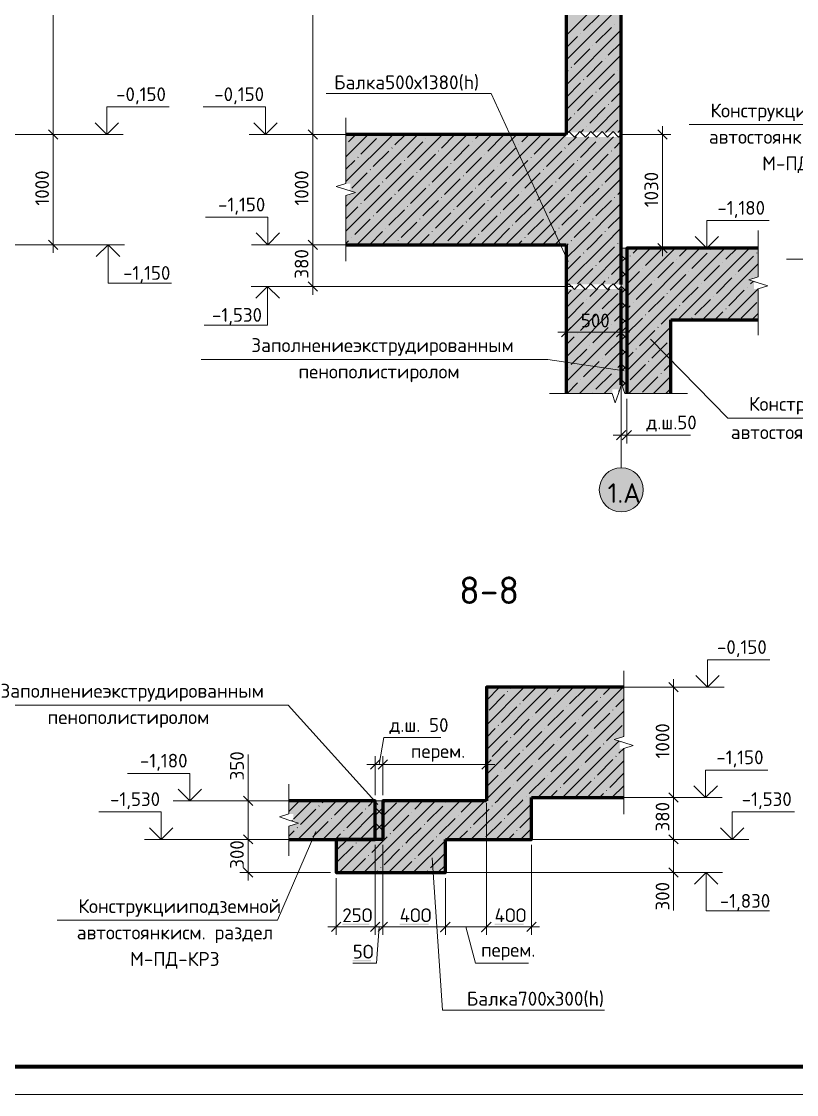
# Model space of a CAD drawing. Header units: millimetres. Extents: x -7003 to 53088, y -45042 to 39047.
# Drawn here: x 9899 to 23970, y -45042 to -25568 of the extents above; entities that cross this region are included whole.
import ezdxf

# ---------------------------------------------------------------- set-up
doc = ezdxf.new("R2010")
doc.units = ezdxf.units.MM
doc.styles.add('PDF ISOCPEUR', font='isocpeur.ttf')

msp = doc.modelspace()

# ---------------------------------------------------------------- hatches: boundary and pattern name
at = {"true_color": 0xffffff, "transparency": 33554559}
for points in [[(15803, -28720), (15786, -28724), (15786, -29622), (20785, -29622), (20785, -27662), (19786, -27662), (19786, -27620), (15786, -27620), (15786, -28509), (15867, -28509), (15867, -28619), (15803, -28619), (15867, -28640), (15884, -28644), (15960, -28669), (15884, -28695), (15867, -28699)], [(20849, -32301), (20849, -32318), (20887, -32318), (20887, -29681), (20785, -29681), (20785, -32157), (20794, -32149), (20798, -32149), (20798, -32161), (20802, -32161), (20802, -32174), (20806, -32174), (20806, -32187), (20811, -32187), (20811, -32200), (20815, -32200), (20815, -32212), (20819, -32212), (20819, -32225), (20823, -32225), (20823, -32238), (20827, -32238), (20827, -32250), (20832, -32250), (20832, -32263), (20836, -32263), (20836, -32276), (20840, -32276), (20840, -32288), (20844, -32288), (20844, -32301)], [(23274, -30422), (23198, -30422), (23198, -30312), (23274, -30308), (23198, -30282), (23181, -30278), (23117, -30257), (23100, -30252), (23117, -30248), (23181, -30227), (23198, -30223), (23261, -30202), (23274, -30202), (23274, -29681), (20887, -29681), (20887, -30981), (23274, -30981)], [(20624, -32318), (20624, -32242), (20739, -32242), (20739, -32314), (20747, -32288), (20751, -32271), (20760, -32246), (20764, -32229), (20772, -32204), (20777, -32187), (20781, -32174), (20785, -30422), (19786, -30422), (19786, -32318)], [(20891, -33681), (20815, -33668), (20760, -33668), (20684, -33681), (20675, -33685), (20662, -33689), (20654, -33694), (20641, -33698), (20633, -33702), (20620, -33706), (20612, -33711), (20586, -33719), (20574, -33732), (20565, -33736), (20552, -33749), (20544, -33753), (20531, -33766), (20523, -33770), (20514, -33778), (20506, -33783), (20502, -33791), (20493, -33800), (20489, -33808), (20480, -33816), (20476, -33825), (20468, -33833), (20463, -33842), (20455, -33850), (20451, -33859), (20442, -33867), (20438, -33880), (20421, -33914), (20417, -33926), (20400, -33960), (20396, -33998), (20387, -34066), (20392, -34070), (20392, -34104), (20396, -34104), (20396, -34138), (20400, -34138), (20400, -34172), (20404, -34172), (20404, -34180), (20408, -34180), (20408, -34189), (20413, -34189), (20413, -34197), (20417, -34197), (20417, -34210), (20421, -34210), (20421, -34219), (20425, -34219), (20425, -34227), (20430, -34227), (20430, -34240), (20434, -34240), (20434, -34248), (20438, -34248), (20438, -34257), (20442, -34257), (20442, -34269), (20447, -34269), (20455, -34278), (20455, -34286), (20459, -34286), (20468, -34295), (20468, -34303), (20472, -34303), (20480, -34312), (20480, -34320), (20485, -34320), (20493, -34329), (20493, -34337), (20497, -34337), (20506, -34346), (20506, -34354), (20514, -34354), (20523, -34362), (20531, -34367), (20544, -34379), (20552, -34384), (20565, -34396), (20574, -34401), (20586, -34413), (20612, -34422), (20620, -34426), (20633, -34430), (20641, -34434), (20654, -34439), (20662, -34443), (20675, -34447), (20684, -34451), (20751, -34460), (20823, -34464), (20823, -34460), (20891, -34451), (20916, -34443), (20925, -34439), (20938, -34434), (20946, -34430), (20959, -34426), (20967, -34422), (20980, -34417), (20997, -34409), (21005, -34401), (21014, -34396), (21026, -34384), (21035, -34379), (21048, -34367), (21056, -34362), (21077, -34341), (21081, -34333), (21090, -34324), (21094, -34316), (21103, -34307), (21107, -34299), (21115, -34291), (21120, -34282), (21128, -34274), (21145, -34240), (21149, -34227), (21158, -34210), (21162, -34197), (21170, -34180), (21175, -34168), (21183, -34100), (21187, -34032), (21183, -34032), (21183, -33998), (21179, -33998), (21179, -33965), (21175, -33965), (21175, -33952), (21170, -33952), (21170, -33943), (21166, -33943), (21166, -33935), (21162, -33935), (21162, -33926), (21158, -33926), (21158, -33918), (21153, -33918), (21153, -33905), (21149, -33905), (21149, -33897), (21145, -33897), (21145, -33888), (21141, -33888), (21141, -33880), (21136, -33880), (21136, -33871), (21132, -33871), (21132, -33863), (21124, -33855), (21120, -33855), (21120, -33846), (21111, -33838), (21107, -33838), (21107, -33829), (21098, -33821), (21094, -33821), (21094, -33812), (21086, -33804), (21081, -33804), (21081, -33795), (21056, -33770), (21048, -33766), (21035, -33753), (21026, -33749), (21014, -33736), (21005, -33732), (20997, -33723), (20980, -33715), (20967, -33711), (20959, -33706), (20946, -33702), (20938, -33698), (20925, -33694), (20916, -33689)], [(20832, -38765), (20756, -38765), (20756, -38654), (20832, -38650), (20756, -38625), (20739, -38621), (20675, -38599), (20658, -38595), (20675, -38591), (20739, -38570), (20756, -38566), (20819, -38544), (20832, -38544), (20832, -37651), (18339, -37651), (18339, -39653), (20832, -39653)], [(14770, -40166), (14754, -40170), (14754, -40411), (16320, -40411), (16320, -39713), (14754, -39713), (14754, -39950), (14834, -39950), (14834, -40064), (14770, -40064), (14834, -40085), (14851, -40089), (14927, -40115), (14851, -40140), (14834, -40144)]]:
    msp.add_hatch(color=7, dxfattribs=at).paths.add_polyline_path(points)

# ---------------------------------------------------------------- linework, layer by layer
at = {"color": 7, "lineweight": 80}
msp.add_lwpolyline([(51890, 38550), (51890, -44539), (-5002, -44539), (-5002, 38550)], close=True, dxfattribs=at)
at = {"color": 7, "lineweight": 18}
for points in [[(10623, -13219), (10475, -13219), (10475, -27618)], [(15334, -13219), (15186, -13219), (15186, -27618)], [(10475, -27619), (10039, -27619)], [(10623, -27619), (10475, -27619), (10475, -29769)], [(15334, -27619), (15186, -27619), (15186, -29621)], [(15186, -27619), (15186, -27619)], [(20791, -27619), (21536, -27619), (21688, -27619)], [(21536, -27471), (21536, -29829)], [(10039, -29621), (10475, -29621), (10623, -29621)], [(15334, -29621), (15186, -29621), (15186, -30531)], [(15186, -29621), (15186, -29621)], [(20786, -29680), (20786, -32161)], [(20850, -32318), (20888, -32318), (20888, -29681), (20786, -29681)], [(21557, -29680), (21536, -29680), (21387, -29680)], [(19690, -30379), (15186, -30379), (15034, -30379)], [(19787, -30480), (19787, -31204), (19787, -31352)], [(20786, -30480), (20786, -31204), (20786, -31352)], [(19639, -31204), (20939, -31204)], [(20888, -32419), (20888, -33075), (20888, -33228)], [(20638, -33075), (21036, -33075)], [(20786, -33054), (20786, -33075), (20786, -33228)], [(21146, -33075), (20837, -33075)], [(22043, -33075), (21146, -33075)], [(21891, -39653), (21739, -39653), (21739, -37503)], [(18344, -37651), (18340, -37651)], [(21595, -37651), (21739, -37651), (21891, -37651)], [(16477, -38565), (16393, -39052)], [(17510, -38565), (16477, -38565)], [(14014, -38870), (14014, -39441)], [(16321, -39611), (16321, -39052), (16321, -38904)], [(16460, -38904), (16460, -39052), (18492, -39052)], [(16172, -39052), (16460, -39052)], [(16460, -39052), (16460, -39611)], [(18340, -39035), (18340, -39052), (18340, -39204)], [(14014, -39442), (14014, -40064)], [(13866, -40411), (14014, -40411), (14014, -39564)], [(14433, -39712), (14014, -39712), (13866, -39712)], [(19161, -39653), (19157, -39653)], [(21739, -39653), (20863, -39653)], [(21891, -40411), (21739, -40411), (21739, -39653)], [(14014, -41160), (14014, -40411)], [(14014, -40411), (15512, -40411)], [(17595, -40411), (17603, -40411)], [(21739, -40411), (18844, -40411)], [(19161, -40411), (19157, -40411)], [(21739, -41160), (21739, -40411)], [(16321, -41998), (16321, -40512)], [(16460, -41998), (16460, -40512)], [(19157, -40512), (19157, -41998), (19157, -42146)], [(21739, -41135), (21739, -40711)], [(15512, -41012), (14014, -41012), (13866, -41012)], [(17603, -41012), (17595, -41012)], [(17955, -41012), (21739, -41012), (21891, -41012)], [(15614, -41114), (15614, -41998), (15614, -42146)], [(21739, -41702), (21739, -41135)], [(16321, -42146), (16321, -41998), (15461, -41998)], [(16460, -42146), (16460, -41998), (16321, -41998)], [(16346, -42658), (16393, -41998)], [(17743, -41998), (16460, -41998)], [(17442, -41998), (18492, -41998)], [(18141, -42658), (17967, -41998)], [(19305, -41998), (18192, -41998)], [(15914, -42658), (16346, -42658)], [(19106, -42658), (18141, -42658)]]:
    msp.add_lwpolyline(points, dxfattribs=at)
at = {"color": 7, "lineweight": 60}
for points in [[(19787, -13219), (19787, -27618)], [(20786, -27619), (20786, -13219)], [(19787, -27619), (15787, -27619)], [(20786, -29621), (20786, -27619)], [(15787, -29621), (19787, -29621)], [(19787, -29621), (19787, -30379)], [(20786, -30341), (20786, -29621)], [(19787, -30379), (19787, -32317)], [(20786, -32161), (20786, -30421)], [(20833, -37651), (18340, -37651), (18340, -39653)], [(18340, -39712), (16460, -39712), (16460, -40411)], [(17595, -40411), (19157, -40411), (19157, -39712)], [(18340, -39653), (18340, -39712)], [(19157, -39653), (20833, -39653)], [(19157, -39712), (19157, -39653)], [(16460, -40411), (15614, -40411), (15614, -41012), (17595, -41012), (17595, -40411)]]:
    msp.add_lwpolyline(points, dxfattribs=at)
at = {"color": 7, "lineweight": 9}
for points in [[(19787, -25824), (20786, -24825)], [(19787, -26273), (20786, -25274)], [(20105, -25731), (20384, -25452)], [(20329, -25955), (20608, -25676)], [(20668, -25617), (20668, -25617)], [(20786, -25638), (20786, -25587)], [(19787, -26722), (20786, -25723)], [(19787, -26049), (19995, -25841)], [(20050, -25786), (20050, -25786)], [(20786, -27890), (20786, -25888)], [(19935, -26349), (20219, -26066)], [(20274, -26011), (20274, -26011)], [(20553, -26180), (20786, -25947)], [(19787, -27170), (20786, -26171)], [(20498, -26235), (20498, -26235)], [(19787, -26497), (19825, -26459)], [(19880, -26404), (19885, -26400)], [(20160, -26573), (20443, -26290)], [(20723, -26459), (20723, -26459)], [(20778, -26404), (20786, -26396)], [(19825, -27581), (20786, -26620)], [(20105, -26629), (20109, -26624)], [(20384, -26798), (20668, -26518)], [(19787, -26946), (20050, -26684)], [(20329, -26853), (20333, -26853)], [(20609, -27022), (20786, -26844)], [(15432, -26878), (18128, -26878)], [(18429, -26878), (18128, -26878)], [(19821, -29926), (18429, -26878)], [(19995, -27192), (20274, -26908)], [(11449, -27120), (12579, -27120)], [(11660, -27407), (11449, -27619), (11449, -27120)], [(14327, -27120), (13197, -27120)], [(14115, -27407), (14327, -27619), (14327, -27120)], [(19935, -27247), (19940, -27242)], [(20219, -27416), (20498, -27132)], [(20278, -27581), (20786, -27069)], [(20553, -27077), (20558, -27077)], [(11449, -27619), (11237, -27407)], [(14327, -27619), (14543, -27407)], [(15787, -27619), (15787, -27318)], [(19787, -27395), (19880, -27302)], [(20503, -27581), (20723, -27357)], [(20778, -27302), (20782, -27302)], [(22022, -27441), (26022, -27441)], [(9451, -27619), (11448, -27619)], [(11148, -27619), (11745, -27619)], [(14627, -27619), (14031, -27619)], [(16926, -27619), (14327, -27619)], [(15614, -28563), (15787, -28508), (15787, -27619)], [(15787, -28025), (16194, -27619)], [(15787, -28474), (16646, -27619)], [(15787, -28927), (17095, -27619)], [(15787, -29376), (17544, -27619)], [(15838, -27750), (15969, -27619)], [(15990, -29621), (17992, -27619)], [(16401, -27640), (16405, -27636)], [(16439, -29621), (18441, -27619)], [(16680, -27805), (16871, -27619)], [(16888, -29621), (18890, -27619)], [(16926, -27619), (16926, -27619)], [(17298, -27640), (17320, -27619)], [(17341, -29621), (19339, -27619)], [(17523, -27865), (17768, -27619)], [(17789, -29621), (19787, -27619)], [(18141, -27695), (18217, -27619)], [(18365, -27920), (18644, -27640)], [(18983, -27750), (19114, -27619)], [(19542, -27640), (19546, -27636)], [(19787, -27619), (19838, -27568)], [(20037, -27568), (19986, -27619), (19940, -27670), (19838, -27568)], [(20236, -27568), (20189, -27619), (20139, -27670), (20037, -27568)], [(20054, -27581), (20105, -27526)], [(20160, -27471), (20164, -27467)], [(20439, -27568), (20388, -27619), (20338, -27670), (20236, -27568)], [(20638, -27568), (20587, -27619), (20537, -27670), (20439, -27568)], [(20786, -27619), (20740, -27670), (20638, -27568)], [(20727, -27581), (20786, -27517)], [(16062, -27975), (16346, -27695)], [(16905, -28034), (17188, -27750)], [(17243, -27695), (17243, -27691)], [(17747, -28089), (18026, -27805)], [(18086, -27750), (18086, -27750)], [(18238, -29621), (20198, -27661)], [(18687, -29621), (20647, -27661)], [(18928, -27805), (18928, -27805)], [(19207, -27975), (19487, -27695)], [(19825, -27805), (19974, -27661)], [(20050, -28034), (20329, -27750)], [(20384, -27695), (20388, -27691)], [(20668, -27865), (20786, -27742)], [(16007, -28034), (16012, -28030)], [(16287, -28199), (16570, -27920)], [(16625, -27865), (16630, -27860)], [(17129, -28258), (17413, -27975)], [(17468, -27920), (17468, -27915)], [(17971, -28313), (18251, -28034)], [(18310, -27975), (18310, -27975)], [(18589, -28144), (18869, -27865)], [(19135, -29621), (20786, -27966)], [(19152, -28034), (19152, -28030)], [(19432, -28199), (19711, -27920)], [(19766, -27865), (19770, -27860)], [(20274, -28258), (20553, -27975)], [(20609, -27920), (20613, -27915)], [(15787, -28250), (15952, -28089)], [(16511, -28423), (16795, -28144)], [(16850, -28089), (16854, -28085)], [(17353, -28483), (17637, -28199)], [(17692, -28144), (17692, -28140)], [(18534, -28199), (18534, -28199)], [(18814, -28368), (19093, -28089)], [(19656, -28423), (19935, -28144)], [(19995, -28089), (19995, -28085)], [(20498, -28483), (20778, -28199)], [(20786, -28190), (20786, -28140)], [(15897, -28593), (16177, -28313)], [(16232, -28258), (16236, -28254)], [(16740, -28648), (17019, -28368)], [(17074, -28313), (17078, -28309)], [(17578, -28707), (17861, -28423)], [(17916, -28368), (17921, -28368)], [(18196, -28538), (18479, -28258)], [(18759, -28423), (18759, -28423)], [(19038, -28593), (19317, -28313)], [(19377, -28258), (19377, -28254)], [(19584, -29621), (20786, -28415)], [(19880, -28648), (20160, -28368)], [(20219, -28313), (20219, -28309)], [(15614, -28563), (15787, -28618)], [(15961, -28673), (15787, -28618)], [(16122, -28817), (16401, -28538)], [(16456, -28483), (16460, -28478)], [(16964, -28872), (17243, -28593)], [(17298, -28538), (17303, -28533)], [(18141, -28593), (18145, -28593)], [(18420, -28762), (18704, -28483)], [(19262, -28817), (19542, -28538)], [(19601, -28483), (19601, -28478)], [(20105, -28872), (20384, -28593)], [(20443, -28538), (20443, -28533)], [(20786, -30442), (20786, -28440)], [(15787, -28728), (15961, -28673)], [(15787, -29917), (15787, -29621), (15787, -28728)], [(16346, -29041), (16625, -28762)], [(16680, -28707), (16685, -28703)], [(17188, -29096), (17468, -28817)], [(17523, -28762), (17527, -28758)], [(17802, -28931), (18086, -28648)], [(18365, -28817), (18369, -28817)], [(18644, -28986), (18928, -28707)], [(18983, -28648), (18983, -28648)], [(19487, -29041), (19766, -28762)], [(19825, -28707), (19825, -28703)], [(20329, -29096), (20608, -28817)], [(20668, -28762), (20668, -28758)], [(20723, -28707), (20786, -28639)], [(15787, -29151), (16007, -28931)], [(16062, -28872), (16067, -28872)], [(16570, -29266), (16850, -28986)], [(16905, -28931), (16909, -28927)], [(17747, -28986), (17751, -28982)], [(18026, -29156), (18310, -28872)], [(18869, -29211), (19152, -28931)], [(19207, -28872), (19207, -28872)], [(19711, -29266), (19995, -28986)], [(20033, -29621), (20786, -28864)], [(20050, -28931), (20050, -28927)], [(14373, -29117), (13243, -29117)], [(14162, -29405), (14373, -29621), (14373, -29117)], [(15952, -29435), (16232, -29156)], [(16287, -29096), (16291, -29096)], [(17129, -29156), (17133, -29151)], [(17413, -29321), (17692, -29041)], [(17971, -29211), (17976, -29206)], [(18251, -29380), (18534, -29096)], [(18589, -29041), (18594, -29041)], [(19093, -29435), (19377, -29156)], [(19432, -29096), (19432, -29096)], [(20274, -29156), (20274, -29151)], [(20553, -29321), (20786, -29088)], [(22344, -29181), (23470, -29181)], [(22556, -29469), (22344, -29680), (22344, -29181)], [(16215, -29621), (16456, -29380)], [(16511, -29321), (16515, -29321)], [(16795, -29490), (17074, -29211)], [(17353, -29380), (17358, -29376)], [(17637, -29549), (17916, -29266)], [(18479, -29604), (18759, -29321)], [(18814, -29266), (18818, -29266)], [(19360, -29621), (19601, -29380)], [(19656, -29321), (19660, -29321)], [(19935, -29490), (20219, -29211)], [(20482, -29621), (20786, -29312)], [(20498, -29380), (20498, -29376)], [(14373, -29621), (14585, -29405)], [(15787, -29600), (15838, -29549)], [(15897, -29490), (15897, -29490)], [(16740, -29549), (16740, -29545)], [(17112, -29621), (17298, -29435)], [(18014, -29621), (18141, -29490)], [(18196, -29435), (18200, -29431)], [(18911, -29621), (18983, -29549)], [(19038, -29490), (19042, -29490)], [(19880, -29549), (19885, -29545)], [(20257, -29621), (20443, -29435)], [(20778, -29549), (20786, -29537)], [(22344, -29680), (22128, -29469)], [(9057, -29621), (11474, -29621)], [(11173, -29621), (11770, -29621)], [(11474, -29621), (11258, -29833)], [(11686, -29833), (11474, -29621), (11474, -30320)], [(14674, -29621), (14073, -29621)], [(17430, -29621), (14374, -29621)], [(16663, -29621), (16680, -29604)], [(17430, -29621), (17430, -29621)], [(17578, -29604), (17582, -29600)], [(19787, -29862), (20033, -29621)], [(19787, -30311), (20481, -29621)], [(19787, -29638), (19808, -29621)], [(19808, -29621), (19825, -29604)], [(20105, -29774), (20109, -29769)], [(20160, -29714), (20257, -29621)], [(20211, -30341), (20786, -29761)], [(20384, -29939), (20668, -29659)], [(20723, -29604), (20723, -29600)], [(21739, -29680), (22107, -29680)], [(22043, -29680), (22640, -29680)], [(22107, -29680), (22344, -29680)], [(19787, -30087), (20050, -29829)], [(20609, -30163), (20786, -29985)], [(20888, -29905), (20786, -29807)], [(20786, -29939), (20888, -29837)], [(24918, -29879), (23787, -29879)], [(19995, -30332), (20274, -30053)], [(20329, -29998), (20333, -29994)], [(20888, -30188), (20786, -30087)], [(20786, -30222), (20888, -30121)], [(11474, -30320), (12621, -30320)], [(19787, -30379), (19838, -30328)], [(20037, -30328), (19986, -30379), (19940, -30430), (19838, -30328)], [(20236, -30328), (20189, -30379), (20139, -30430), (20037, -30328)], [(20439, -30328), (20388, -30379), (20338, -30430), (20236, -30328)], [(20435, -30341), (20498, -30277)], [(20638, -30328), (20587, -30379), (20537, -30430), (20439, -30328)], [(20553, -30222), (20558, -30218)], [(20786, -30379), (20740, -30430), (20638, -30328)], [(20659, -30341), (20786, -30210)], [(20888, -30472), (20786, -30370)], [(14666, -30379), (14069, -30379)], [(14153, -30591), (14365, -30379), (14365, -31082)], [(14365, -30379), (14581, -30591)], [(19910, -30379), (14365, -30379)], [(19787, -30764), (20130, -30421)], [(19787, -31213), (20579, -30421)], [(19787, -30540), (19880, -30447)], [(19910, -30379), (19910, -30379)], [(20219, -30557), (20355, -30421)], [(20443, -30781), (20723, -30502)], [(20778, -30447), (20782, -30442)], [(20786, -30506), (20888, -30404)], [(19787, -31661), (20786, -30658)], [(19825, -30950), (20105, -30671)], [(20160, -30612), (20164, -30612)], [(20888, -30756), (20786, -30654)], [(20786, -30789), (20888, -30688)], [(20786, -30743), (20786, -30692)], [(20050, -31175), (20329, -30895)], [(20384, -30836), (20388, -30836)], [(20668, -31005), (20786, -30887)], [(20888, -31035), (20786, -30938)], [(14365, -31082), (13218, -31082)], [(19787, -32110), (20786, -31111)], [(20274, -31399), (20553, -31120)], [(20609, -31060), (20613, -31060)], [(20786, -31069), (20888, -30971)], [(20786, -33168), (20786, -30993)], [(19787, -31437), (19935, -31289)], [(19995, -31230), (19995, -31230)], [(20498, -31623), (20778, -31344)], [(20888, -31319), (20786, -31221)], [(20786, -31352), (20888, -31255)], [(21320, -31331), (22721, -32770), (26721, -32770)], [(19880, -31793), (20160, -31513)], [(20219, -31454), (20219, -31454)], [(20888, -31602), (20786, -31501)], [(20786, -31636), (20888, -31534)], [(13163, -31704), (19161, -31704)], [(19453, -31704), (19161, -31704)], [(20841, -31907), (19453, -31704)], [(20029, -32318), (20786, -31560)], [(20105, -32017), (20384, -31738)], [(20443, -31678), (20443, -31678)], [(19825, -31848), (19825, -31848)], [(20668, -31903), (20668, -31903)], [(20723, -31848), (20786, -31784)], [(20888, -31886), (20786, -31784)], [(20786, -31920), (20888, -31818)], [(19804, -32318), (19995, -32127)], [(20050, -32072), (20050, -32072)], [(20329, -32241), (20608, -31962)], [(20477, -32318), (20786, -32009)], [(20888, -32169), (20786, -32068)], [(20803, -32186), (20888, -32102)], [(19787, -32318), (19487, -32318)], [(20680, -32491), (20625, -32318), (19787, -32318)], [(20274, -32296), (20274, -32296)], [(20680, -32491), (20740, -32318)], [(20795, -32148), (20740, -32318)], [(20740, -32284), (20757, -32263)], [(20850, -32318), (20795, -32148)], [(21988, -32318), (21688, -32318), (20850, -32318)], [(20786, -33668), (20786, -33168)], [(22352, -37152), (23483, -37152)], [(22564, -37439), (22352, -37651), (22352, -37152)], [(20833, -37350), (20833, -37651), (20833, -38544)], [(22352, -37651), (22141, -37439)], [(18340, -37888), (18577, -37651)], [(18340, -38337), (19025, -37651)], [(18340, -38785), (19474, -37651)], [(18340, -39234), (19923, -37651)], [(18340, -37664), (18352, -37651)], [(18374, -39653), (20371, -37651)], [(18725, -37727), (18729, -37727)], [(18780, -37672), (18801, -37651)], [(18822, -39653), (20820, -37651)], [(19004, -37897), (19250, -37651)], [(19622, -37727), (19698, -37651)], [(19847, -37952), (20130, -37672)], [(20465, -37782), (20596, -37651)], [(20558, -37651), (20841, -37651)], [(20841, -37651), (22352, -37651)], [(22052, -37651), (22653, -37651)], [(8608, -37973), (14606, -37973)], [(14742, -37973), (14606, -37973)], [(16371, -39776), (14742, -37973)], [(18390, -38066), (18670, -37782)], [(18949, -37952), (18953, -37952)], [(19229, -38121), (19512, -37841)], [(19567, -37782), (19571, -37782)], [(20071, -38176), (20355, -37897)], [(20410, -37841), (20410, -37837)], [(20689, -38007), (20833, -37863)], [(18615, -38290), (18894, -38007)], [(19271, -39653), (20833, -38087)], [(19453, -38345), (19737, -38066)], [(19792, -38007), (19796, -38007)], [(20295, -38400), (20579, -38121)], [(20634, -38066), (20634, -38062)], [(18556, -38345), (18560, -38341)], [(18839, -38515), (19119, -38231)], [(19174, -38176), (19178, -38176)], [(19677, -38570), (19961, -38290)], [(20016, -38231), (20020, -38231)], [(20520, -38625), (20803, -38345)], [(18340, -38561), (18501, -38400)], [(19064, -38739), (19343, -38455)], [(19398, -38400), (19402, -38400)], [(19902, -38794), (20185, -38515)], [(20240, -38455), (20244, -38455)], [(20833, -38544), (20659, -38599)], [(20829, -38544), (20833, -38536)], [(18445, -38908), (18725, -38625)], [(18780, -38570), (18784, -38565)], [(19288, -38963), (19567, -38684)], [(19622, -38625), (19626, -38625)], [(19720, -39653), (20748, -38625)], [(20130, -39018), (20410, -38739)], [(20465, -38684), (20469, -38680)], [(20659, -38599), (20833, -38654)], [(21006, -38709), (20833, -38654)], [(21006, -38709), (20833, -38764), (20833, -39653)], [(18670, -39133), (18949, -38849)], [(19004, -38794), (19008, -38790)], [(19512, -39188), (19792, -38908)], [(19847, -38849), (19851, -38849)], [(20689, -38908), (20693, -38904)], [(20744, -38849), (20833, -38764)], [(18390, -38963), (18390, -38959)], [(18894, -39357), (19174, -39073)], [(19229, -39018), (19233, -39018)], [(19737, -39412), (20016, -39133)], [(20071, -39073), (20075, -39073)], [(20168, -39653), (20833, -38984)], [(20355, -39243), (20634, -38963)], [(12955, -39213), (11825, -39213)], [(12744, -39501), (12955, -39712), (12955, -39213)], [(18340, -39458), (18556, -39243)], [(18615, -39188), (18615, -39183)], [(19119, -39581), (19398, -39298)], [(19453, -39243), (19457, -39243)], [(20295, -39298), (20300, -39298)], [(20579, -39467), (20833, -39209)], [(22319, -39154), (23449, -39154)], [(22534, -39442), (22319, -39653), (22319, -39154)], [(12955, -39712), (13167, -39501)], [(18598, -39653), (18780, -39467)], [(18839, -39412), (18839, -39408)], [(19495, -39653), (19622, -39522)], [(19677, -39467), (19682, -39467)], [(19961, -39636), (20240, -39357)], [(20520, -39522), (20524, -39522)], [(20617, -39653), (20833, -39437)], [(22319, -39653), (22107, -39442)], [(13256, -39712), (12655, -39712)], [(15567, -39712), (12956, -39712)], [(15567, -39712), (15567, -39712)], [(16460, -39767), (16515, -39712)], [(16460, -40216), (16964, -39712)], [(16714, -40411), (17413, -39712)], [(17040, -39861), (17188, -39712)], [(17163, -40411), (17861, -39712)], [(17612, -40411), (18310, -39712)], [(17883, -39916), (18086, -39712)], [(18060, -40411), (18763, -39712)], [(18340, -39683), (18374, -39653)], [(18344, -39712), (18340, -39712)], [(18501, -39746), (18539, -39712)], [(18539, -39712), (18598, -39653)], [(18725, -39971), (18987, -39712)], [(18763, -39712), (18822, -39653)], [(18987, -39712), (19004, -39691)], [(19064, -39636), (19064, -39632)], [(20393, -39653), (20465, -39581)], [(20604, -39653), (22319, -39653)], [(20604, -39653), (20604, -39653)], [(20833, -39653), (20833, -39954)], [(22022, -39653), (22619, -39653)], [(12435, -39911), (11305, -39911)], [(12223, -40199), (12435, -40411), (12435, -39911)], [(16460, -39971), (16321, -39831)], [(16321, -39979), (16460, -39839)], [(16460, -39992), (16706, -39746)], [(16985, -39916), (16989, -39916)], [(17265, -40085), (17548, -39806)], [(17603, -39746), (17603, -39746)], [(18107, -40140), (18390, -39861)], [(18445, -39806), (18445, -39801)], [(18509, -40411), (19157, -39767)], [(22801, -39911), (23931, -39911)], [(23013, -40199), (22801, -40411), (22801, -39911)], [(16460, -40250), (16321, -40110)], [(16647, -40254), (16930, -39971)], [(17489, -40309), (17772, -40030)], [(17827, -39971), (17827, -39971)], [(18331, -40364), (18615, -40085)], [(18670, -40030), (18670, -40026)], [(18949, -40199), (19157, -39992)], [(12435, -40411), (12646, -40199)], [(15245, -40267), (14547, -41880)], [(16321, -40263), (16460, -40123)], [(16591, -40309), (16596, -40305)], [(16939, -40411), (17154, -40199)], [(17209, -40140), (17214, -40140)], [(17836, -40411), (17997, -40254)], [(18052, -40199), (18056, -40195)], [(18733, -40411), (18839, -40309)], [(18894, -40254), (18894, -40250)], [(18958, -40411), (19157, -40216)], [(22801, -40411), (22590, -40199)], [(12735, -40411), (12134, -40411)], [(12909, -40411), (12435, -40411)], [(15986, -40411), (12909, -40411)], [(15614, -40614), (15817, -40411)], [(15664, -41012), (16266, -40411)], [(15973, -40479), (15978, -40474)], [(16033, -40424), (16041, -40411)], [(16113, -41012), (16714, -40411)], [(16257, -40648), (16490, -40411)], [(16338, -40411), (16321, -40394)], [(16456, -40411), (16460, -40407)], [(16490, -40411), (16536, -40364)], [(16562, -41012), (17163, -40411)], [(16875, -40479), (16939, -40411)], [(17011, -41012), (17595, -40432)], [(17099, -40703), (17379, -40424)], [(17434, -40364), (17438, -40364)], [(19042, -40411), (22801, -40411)], [(19042, -40411), (19042, -40411)], [(22501, -40411), (23102, -40411)], [(15639, -40813), (15918, -40534)], [(16198, -40703), (16202, -40699)], [(16481, -40872), (16761, -40589)], [(16816, -40534), (16820, -40534)], [(17324, -40927), (17595, -40656)], [(15889, -41012), (16143, -40758)], [(16786, -41012), (16985, -40813)], [(17040, -40758), (17044, -40758)], [(17353, -40745), (17540, -43509)], [(17459, -41012), (17595, -40881)], [(16338, -41012), (16367, -40982)], [(16422, -40927), (16426, -40923)], [(17265, -40982), (17269, -40982)], [(17578, -41012), (22327, -41012)], [(17578, -41012), (17578, -41012)], [(22027, -41012), (22628, -41012)], [(22327, -41012), (22115, -41224)], [(22539, -41224), (22327, -41012), (22327, -41710)], [(22327, -41710), (23478, -41710)], [(10547, -41880), (14547, -41880)], [(17540, -43509), (17785, -43509)], [(17785, -43509), (20486, -43509)]]:
    msp.add_lwpolyline(points, dxfattribs=at)
at = {"color": 7, "lineweight": 30}
for points in [[(10560, -27704), (10475, -27619), (10390, -27534)], [(15271, -27704), (15186, -27619), (15102, -27534)], [(21620, -27704), (21536, -27619), (21451, -27534)], [(10560, -29706), (10475, -29621), (10390, -29537)], [(15271, -29706), (15186, -29621), (15102, -29537)], [(21620, -29765), (21536, -29680), (21451, -29596)], [(15271, -30464), (15186, -30379), (15102, -30294)], [(19872, -31120), (19787, -31204), (19703, -31289)], [(20871, -31120), (20786, -31204), (20702, -31289)], [(20871, -32991), (20786, -33075), (20702, -33160)], [(20973, -32991), (20888, -33075), (20803, -33160)], [(21654, -37566), (21739, -37651), (21823, -37736)], [(16405, -38967), (16321, -39052), (16236, -39137)], [(16545, -38967), (16460, -39052), (16376, -39137)], [(18424, -38967), (18340, -39052), (18255, -39137)], [(13929, -39628), (14014, -39712), (14098, -39797)], [(21654, -39569), (21739, -39653), (21823, -39738)], [(13929, -40326), (14014, -40411), (14098, -40495)], [(21654, -40326), (21739, -40411), (21823, -40495)], [(13929, -40927), (14014, -41012), (14098, -41097)], [(21654, -40927), (21739, -41012), (21823, -41097)], [(15529, -42083), (15614, -41998), (15698, -41914)], [(16236, -42083), (16321, -41998), (16405, -41914)], [(16376, -42083), (16460, -41998), (16545, -41914)], [(19072, -42083), (19157, -41998), (19241, -41914)]]:
    msp.add_lwpolyline(points, dxfattribs=at)
at = {"color": 9, "lineweight": 9, "true_color": 0xc0c0c0}
for points in [[(23275, -29359), (23275, -29659), (23275, -30201)], [(20888, -30112), (21320, -29680)], [(20888, -30561), (21768, -29680)], [(20918, -30980), (22217, -29680)], [(21002, -29774), (21095, -29680)], [(21227, -29998), (21510, -29714)], [(21366, -30980), (22666, -29680)], [(21815, -30980), (23114, -29680)], [(21845, -29829), (21993, -29680)], [(22069, -30053), (22348, -29774)], [(22407, -29714), (22407, -29714)], [(22687, -29884), (22890, -29680)], [(23250, -29774), (23250, -29769)], [(20888, -29888), (20892, -29884)], [(20947, -29829), (20947, -29824)], [(21451, -30222), (21734, -29939)], [(21789, -29884), (21789, -29879)], [(22264, -30980), (23275, -29968)], [(22632, -29939), (22632, -29939)], [(22911, -30108), (23191, -29829)], [(20888, -30337), (21116, -30108)], [(21171, -30053), (21176, -30049)], [(21675, -30447), (21959, -30163)], [(22014, -30108), (22014, -30108)], [(22293, -30277), (22573, -29998)], [(22856, -30163), (22856, -30163)], [(21057, -30612), (21341, -30332)], [(21396, -30277), (21400, -30273)], [(22238, -30332), (22238, -30332)], [(22518, -30502), (22797, -30222)], [(23275, -30201), (23102, -30256)], [(23102, -30256), (23275, -30311)], [(23136, -30332), (23186, -30282)], [(23267, -30201), (23275, -30193)], [(23449, -30366), (23275, -30311)], [(23449, -30366), (23275, -30421), (23275, -30959)], [(21282, -30836), (21565, -30557)], [(21620, -30502), (21624, -30497)], [(21900, -30671), (22183, -30387)], [(22463, -30557), (22463, -30557)], [(22712, -30980), (23271, -30421)], [(22742, -30726), (23021, -30447)], [(23081, -30387), (23081, -30387)], [(20888, -30785), (20947, -30726)], [(21002, -30671), (21006, -30667)], [(21845, -30726), (21849, -30722)], [(22124, -30895), (22407, -30612)], [(22966, -30950), (23250, -30671)], [(21142, -30980), (21171, -30950)], [(21227, -30895), (21231, -30891)], [(21591, -30980), (21789, -30781)], [(22069, -30950), (22073, -30946)], [(22488, -30980), (22632, -30836)], [(22687, -30781), (22691, -30781)], [(23161, -30980), (23275, -30866)], [(23275, -30959), (23275, -31259)], [(20888, -31010), (20918, -30980)], [(20888, -31458), (21366, -30980)], [(20888, -31907), (21688, -31107)], [(20892, -31230), (21142, -30980)], [(21451, -31120), (21455, -31115)], [(21510, -31060), (21591, -30980)], [(21116, -31454), (21396, -31175)], [(21675, -31344), (21679, -31340)], [(21057, -31513), (21061, -31509)], [(21341, -31678), (21620, -31399)], [(20888, -31683), (21002, -31568)], [(20926, -32318), (21688, -31556)], [(21282, -31738), (21286, -31733)], [(20947, -32072), (21227, -31793)], [(21565, -31903), (21688, -31780)], [(20892, -32127), (20892, -32127)], [(21171, -32296), (21451, -32017)], [(21375, -32318), (21688, -32004)], [(21510, -31962), (21510, -31958)], [(21599, -32318), (21675, -32241)], [(14754, -39712), (14754, -39412)], [(14581, -40004), (14754, -39949), (14754, -39712)], [(14754, -39903), (14945, -39712)], [(14835, -40047), (15169, -39712)], [(14919, -40411), (15618, -39712)], [(15360, -39746), (15394, -39712)], [(15368, -40411), (16067, -39712)], [(15584, -39971), (15842, -39712)], [(16198, -39806), (16291, -39712)], [(14966, -40140), (15245, -39861)], [(15300, -39806), (15305, -39801)], [(15808, -40199), (16088, -39916)], [(15817, -40411), (16321, -39907)], [(16143, -39861), (16147, -39856)], [(14581, -40004), (14754, -40064)], [(14928, -40119), (14754, -40064)], [(14805, -40076), (14818, -40064)], [(15190, -40364), (15470, -40085)], [(15525, -40030), (15529, -40026)], [(14754, -40174), (14928, -40119)], [(14754, -40711), (14754, -40411), (14754, -40174)], [(14754, -40352), (14852, -40254)], [(14907, -40199), (14911, -40195)], [(15593, -40411), (15694, -40309)], [(15749, -40254), (15753, -40250)], [(16041, -40411), (16312, -40140)], [(16266, -40411), (16321, -40356)]]:
    msp.add_lwpolyline(points, dxfattribs=at)
at = {"color": 9, "lineweight": 60, "true_color": 0xc0c0c0}
for points in [[(23275, -29680), (20888, -29680), (20888, -30980)], [(20888, -30980), (20888, -32317)], [(21688, -32318), (21688, -30980)], [(21688, -30980), (23275, -30980)], [(14754, -40411), (16321, -40411), (16321, -39712), (14754, -39712)]]:
    msp.add_lwpolyline(points, dxfattribs=at)
at = {"color": 9, "lineweight": 18, "true_color": 0xc0c0c0}
msp.add_lwpolyline([(16321, -39712), (16333, -39712)], dxfattribs=at)
at = {"color": 7, "lineweight": 18}
for points in [[(16460, -39712), (16321, -39712), (16321, -40411), (16460, -40411)], [(18340, -39751), (18340, -41998), (18340, -42146), (18340, -41998)], [(17595, -41114), (17595, -41998), (17595, -42146), (17595, -41998)]]:
    msp.add_lwpolyline(points, close=True, dxfattribs=at)
at = {"color": 7, "lineweight": 30}
for points in [[(17679, -41914), (17595, -41998), (17510, -42083), (17595, -41998)], [(18424, -41914), (18340, -41998), (18255, -42083), (18340, -41998)]]:
    msp.add_lwpolyline(points, close=True, dxfattribs=at)
at = {"color": 7, "lineweight": 20}
msp.add_lwpolyline([(52393, -45042), (-7000, -45042)], dxfattribs=at)
at = {"color": 7, "lineweight": 9}
msp.add_circle((20788, -34068), 399, dxfattribs=at)
at = {"color": 7, "lineweight": 5, "true_color": 0xffffff, "transparency": 33554559}
for points in [[(19786, -27582), (20785, -27582), (19786, -13262), (20785, -13262)], [(19786, -30341), (20785, -30341), (19786, -29622), (20785, -29622)], [(20887, -32318), (21687, -32318), (20887, -30981), (21687, -30981)], [(16320, -40411), (16459, -40411), (16320, -39713), (16459, -39713)], [(16459, -40411), (19156, -40411), (16459, -39713), (19156, -39713)], [(18339, -39713), (19156, -39713), (18339, -39653), (19156, -39653)], [(15613, -41012), (17594, -41012), (15613, -40411), (17594, -40411)]]:
    msp.add_solid(points, dxfattribs=at)
at = {"color": 7, "lineweight": 9, "true_color": 0xffffff, "transparency": 33554559}
msp.add_solid([(20053, -31196), (20523, -31196), (20053, -30722), (20523, -30722)], dxfattribs=at)
at = {"color": 7, "lineweight": 18, "transparency": 33554559}
for points in [[(15723, -41964), (16214, -41964), (15723, -41939), (16214, -41939)], [(16764, -41964), (17293, -41964), (16764, -41939), (17293, -41939)], [(18487, -41964), (19016, -41964), (18487, -41939), (19016, -41939)], [(15913, -42625), (16243, -42625), (15913, -42599), (16243, -42599)]]:
    msp.add_solid(points, dxfattribs=at)

# ---------------------------------------------------------------- texts
at = {"color": 7, "attachment_point": 4, "style": 'PDF ISOCPEUR'}
for s, insert, char_height in [('Балка500х1380(h)', (15576, -26685), 251.52), ('-0,150', (11618, -26918), 249.5), ('-0,150', (13400, -26918), 249.5), ('Конструкцииподземной', (22407, -27218), 251.86), ('автостоянкисм. раздел', (22378, -27696), 251.86), ('М-ПД-КР3', (23347, -28170), 251.9), ('-1,150', (13468, -28920), 249.5), ('-1,180', (22534, -28980), 249.5), ('-1,150', (11745, -30161), 249.5), ('-1,530', (13358, -30923), 249.5), ('500', (20054, -30995), 249.5), ('Заполнениеэкструдированным', (14073, -31476), 251.52), ('пенополистиролом', (14928, -31955), 251.52), ('Конструкцииподземной', (23106, -32543), 251.52), ('д.ш.50', (21243, -32865), 249.5), ('автостоянкисм. листы5...13', (22776, -33021), 251.52), ('1.А', (20541, -34127), 354.2), ('8-8', (17844, -35890), 497.7), ('-0,150', (22526, -36950), 249.5), ('Заполнениеэкструдированным', (9518, -37749), 252.61), ('пенополистиролом', (10373, -38227), 252.61), ('д.ш. 50', (16579, -38356), 249.5), ('-1,180', (12050, -39012), 249.5), ('перем.', (16968, -38842), 249.5), ('-1,150', (22513, -38952), 249.5), ('-1,530', (11508, -39710), 249.5), ('-1,530', (22975, -39710), 249.5), ('-1,830', (22577, -41556), 249.5), ('Конструкцииподземной', (10932, -41656), 252.61), ('25О', (15724, -41788), 249.5), ('4ОО', (16765, -41788), 249.5), ('4ОО', (18488, -41788), 249.5), ('автостоянкисм. раздел', (10902, -42134), 252.61), ('5О', (15914, -42449), 249.5), ('перем.', (18242, -42449), 249.5), ('М-ПД-КР3', (11872, -42608), 252.6), ('Балка700х300(h)', (17984, -43315), 252.61)]:
    msp.add_mtext(s, dxfattribs=dict(at, insert=insert, char_height=char_height))
at = {"color": 7, "char_height": 249.5, "attachment_point": 4, "rotation": 90, "style": 'PDF ISOCPEUR'}
for s, insert in [('1000', (10274, -28910)), ('1000', (14985, -28910)), ('1030', (21334, -28940)), ('380', (14985, -30235)), ('1000', (21537, -38942)), ('350', (13812, -39340)), ('380', (21537, -40267)), ('300', (13812, -40944)), ('300', (21537, -41702))]:
    msp.add_mtext(s, dxfattribs=dict(at, insert=insert))

doc.saveas('drawing.dxf')
